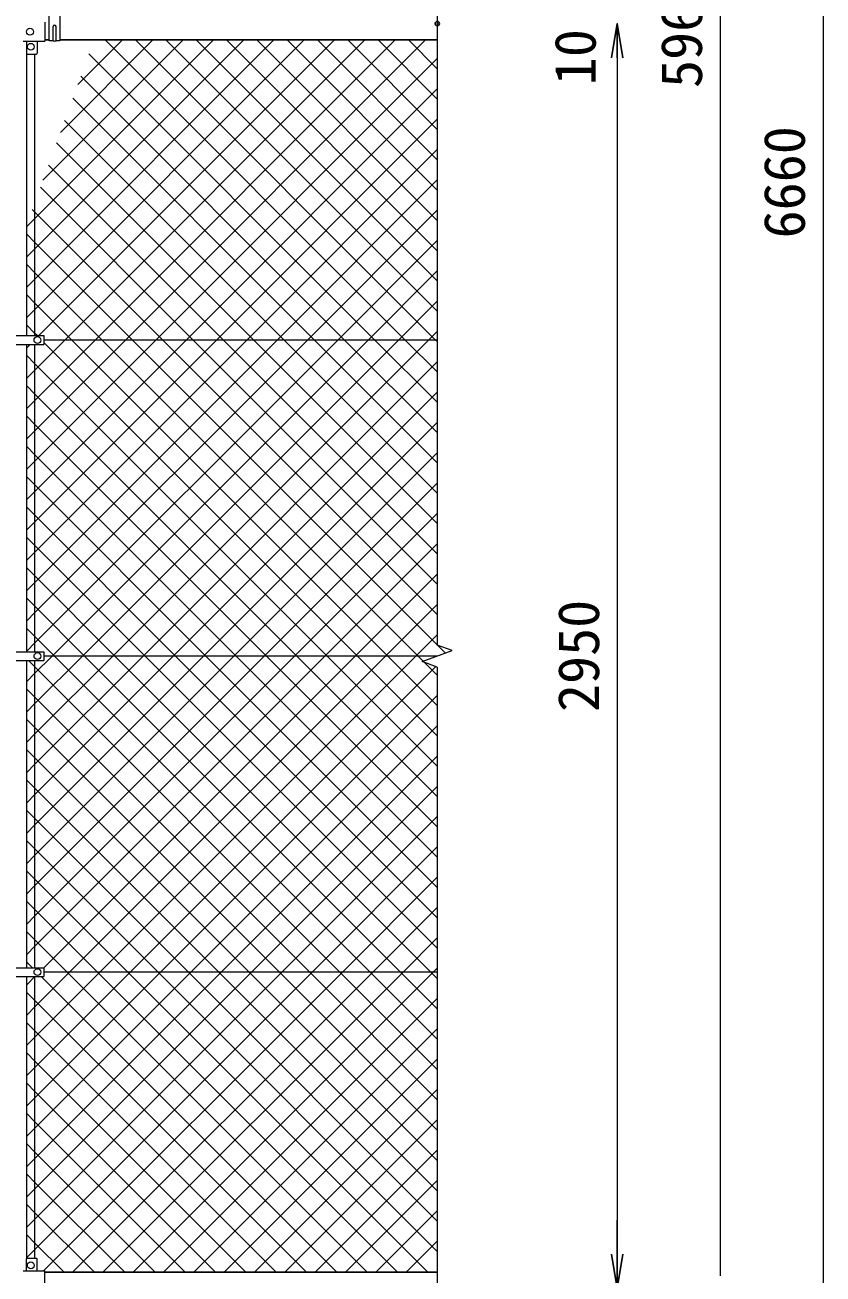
# Model space of a CAD drawing. Units: millimetres, scale not verified. Extents: x -8399 to 8401, y -5940 to 5940.
# Drawn here: x -4355 to -2493, y -1971 to 941 of the extents above; entities that cross this region are included whole.
import ezdxf
from ezdxf.enums import TextEntityAlignment as Align

# ---------------------------------------------------------------- set-up
doc = ezdxf.new("R2010")
doc.units = ezdxf.units.MM
doc.header["$LTSCALE"] = 20
doc.header["$PDMODE"] = 32
doc.header["$PDSIZE"] = 10
for name, color, linetype, lineweight in [('0-1_D-STR1', 1, 'Continuous', 25), ('0-5_D-STR-DIM', 7, 'Continuous', 13), ('0-8_D-STR3', 3, 'Continuous', 13), ('0-D_D-STR2', 7, 'Continuous', 13)]:
    doc.layers.add(name, color=color, linetype=linetype, lineweight=lineweight)
doc.layers.add('0-6_0', color=7, linetype='Continuous')
doc.layers.add('0-7_Defpoints', color=8, linetype='Continuous')
doc.styles.add('ＭＳ ゴシック', font='')
doc.styles.get('ＭＳ ゴシック').set_extended_font_data('MS Gothic')

# ---------------------------------------------------------------- blocks, each defined once
blk = doc.blocks.new('_Open')
at = {"layer": '0-6_0'}
blk.add_line((-20, 3.333), (0, 0), dxfattribs=at)
blk.add_lwpolyline([(-20, -3.333), (0, 0), (-20, 0)], dxfattribs=at)

msp = doc.modelspace()

# ---------------------------------------------------------------- linework, layer by layer
at = {"layer": '0-1_D-STR1'}
for p, q in [((-4308.42, 906.36), (-4298.42, 906.36)), ((-4273.42, 906.36), (-3393.42, 906.36)), ((-4308.42, -1967.44), (-3393.42, -1967.44))]:
    msp.add_line(p, q, dxfattribs=at)
at = {"layer": '0-5_D-STR-DIM'}
for p, q in [((-2733.42, 3824.46), (-2733.42, -1975.54)), ((-2493.42, 3824.46), (-2493.42, -2675.54)), ((-3393.42, 1938.81), (-3393.42, -504.89)), ((-2973.42, 864.46), (-2973.42, -1925.54)), ((-2973.42, 864.46), (-2973.42, 784.46)), ((-3428.66, -543.37), (-3358.18, -517.72)), ((-3358.18, -517.72), (-3393.42, -504.89)), ((-3393.42, -556.19), (-3428.66, -543.37)), ((-3393.42, -556.19), (-3393.42, -2145.54)), ((-2973.42, -1925.54), (-2973.42, -1845.54))]:
    msp.add_line(p, q, dxfattribs=at)
at = {"layer": '0-7_Defpoints'}
msp.add_point((-3393.42, 944.46), dxfattribs=at)
at = {"layer": '0-8_D-STR3'}
for p, q in [((-4308.42, 947.36), (-4308.42, 903.36)), ((-4289.42, 904.57), (-4289.42, 937.46)), ((-4282.42, 904.57), (-4282.42, 937.46)), ((-4359.62, 903.36), (-4308.42, 903.36)), ((-4351.42, 903.36), (-4351.42, 875.36)), ((-4326.42, 903.36), (-4326.42, 875.36)), ((-4350.92, 216.76), (-4350.92, 874.03)), ((-4349.42, 873.36), (-4328.42, 873.36)), ((-4331.92, 216.76), (-4331.92, 873.36)), ((-4475.92, 216.76), (-4310.92, 216.76)), ((-4310.92, 216.76), (-4310.92, 196.16)), ((-3393.42, 206.46), (-4310.92, 206.46)), ((-4475.92, 196.16), (-4310.92, 196.16)), ((-4350.92, -520.24), (-4350.92, 196.16)), ((-4331.92, -520.24), (-4331.92, 196.16)), ((-4475.92, -520.24), (-4310.92, -520.24)), ((-4310.92, -520.24), (-4310.92, -540.84)), ((-4475.92, -540.84), (-4310.92, -540.84)), ((-4350.92, -1257.24), (-4350.92, -540.84)), ((-4331.92, -1257.24), (-4331.92, -540.84)), ((-3393.42, -530.54), (-4310.92, -530.54)), ((-4475.92, -1257.24), (-4310.92, -1257.24)), ((-4475.92, -1277.84), (-4310.92, -1277.84)), ((-4350.92, -1935.12), (-4350.92, -1277.84)), ((-4331.92, -1934.44), (-4331.92, -1277.84)), ((-4310.92, -1257.24), (-4310.92, -1277.84)), ((-3393.42, -1267.54), (-4310.92, -1267.54)), ((-4351.42, -1964.44), (-4351.42, -1936.44)), ((-4349.42, -1934.44), (-4328.42, -1934.44)), ((-4326.42, -1964.44), (-4326.42, -1936.44)), ((-4359.62, -1964.44), (-4308.42, -1964.44)), ((-4308.42, -2008.44), (-4308.42, -1964.44))]:
    msp.add_line(p, q, dxfattribs=at)
for points in [[(-4289.42, 904.57), (-4298.42, 904.57), (-4298.42, 993.83)], [(-4282.42, 993.83), (-4273.42, 993.83), (-4273.42, 904.57), (-4282.42, 904.57)]]:
    msp.add_lwpolyline(points, dxfattribs=at)
for centre in [(-4343.42, 925.36), (-4341.42, 890.36), (-4325.92, 206.46), (-4325.92, -530.54), (-4325.92, -1267.54), (-4341.42, -1951.44)]:
    msp.add_circle(centre, 8, dxfattribs=at)
for centre, radius, start, end in [((-4285.92, 937.46), 3.5, 0, 180), ((-4285.92, 910.19), 6.62, 238.10921, 301.89079), ((-4349.42, 875.36), 2, 180, 270), ((-4328.42, 875.36), 2, 270, 0), ((-4349.42, -1936.44), 2, 90, 180), ((-4328.42, -1936.44), 2, 0, 90)]:
    msp.add_arc(centre, radius, start, end, dxfattribs=at)
at = {"layer": '0-D_D-STR2'}
for p, q in [((-4331.92, 489.99), (-3915.56, 906.36)), ((-4331.92, 419.28), (-3844.85, 906.36)), ((-4331.92, 348.57), (-3774.14, 906.36)), ((-4331.92, 277.86), (-3703.43, 906.36)), ((-4322.32, 216.76), (-3632.72, 906.36)), ((-4312.99, 579.64), (-3986.27, 906.36)), ((-4272.52, 690.81), (-4056.98, 906.36)), ((-4261.91, 206.46), (-3562.01, 906.36)), ((-4232.06, 801.99), (-4127.69, 906.36)), ((-4191.2, 206.46), (-3491.3, 906.36)), ((-3467.86, 206.46), (-4167.76, 906.36)), ((-4120.48, 206.46), (-3420.58, 906.36)), ((-3397.15, 206.46), (-4097.05, 906.36)), ((-3393.42, 273.44), (-4026.34, 906.36)), ((-3393.42, 344.15), (-3955.63, 906.36)), ((-3393.42, 414.86), (-3884.92, 906.36)), ((-3393.42, 485.57), (-3814.21, 906.36)), ((-3393.42, 556.28), (-3743.5, 906.36)), ((-3393.42, 626.99), (-3672.79, 906.36)), ((-3393.42, 697.7), (-3602.08, 906.36)), ((-3393.42, 768.41), (-3531.37, 906.36)), ((-3393.42, 839.12), (-3460.65, 906.36)), ((-3538.57, 206.46), (-4205.92, 873.8)), ((-4049.77, 206.46), (-3393.42, 862.81)), ((-3609.28, 206.46), (-4224.79, 821.96)), ((-3979.06, 206.46), (-3393.42, 792.1)), ((-3679.99, 206.46), (-4243.66, 770.12)), ((-3750.7, 206.46), (-4262.53, 718.28)), ((-3908.35, 206.46), (-3393.42, 721.39)), ((-3821.41, 206.46), (-4281.4, 666.44)), ((-3837.64, 206.46), (-3393.42, 650.68)), ((-3892.13, 206.46), (-4300.26, 614.6)), ((-3962.84, 206.46), (-4319.13, 562.75)), ((-3766.93, 206.46), (-3393.42, 579.96)), ((-3696.22, 206.46), (-3393.42, 509.25)), ((-4350.92, 470.99), (-4331.92, 489.99)), ((-3625.51, 206.46), (-3393.42, 438.54)), ((-4350.92, 400.28), (-4331.92, 419.28)), ((-3554.8, 206.46), (-3393.42, 367.83)), ((-4350.92, 329.57), (-4331.92, 348.57)), ((-3484.09, 206.46), (-3393.42, 297.12)), ((-4350.92, 258.86), (-4331.92, 277.86)), ((-4331.92, 136.44), (-4261.91, 206.46)), ((-4331.92, 65.73), (-4191.2, 206.46)), ((-4331.92, -4.98), (-4120.48, 206.46)), ((-4331.92, -75.69), (-4049.77, 206.46)), ((-4331.92, -146.4), (-3979.06, 206.46)), ((-4331.92, -217.11), (-3908.35, 206.46)), ((-4331.92, -287.82), (-3837.64, 206.46)), ((-4331.92, -358.54), (-3766.93, 206.46)), ((-4331.92, -429.25), (-3696.22, 206.46)), ((-4331.92, -499.96), (-3625.51, 206.46)), ((-4291.8, -530.54), (-3554.8, 206.46)), ((-4221.09, -530.54), (-3484.09, 206.46)), ((-4150.38, -530.54), (-3413.38, 206.46)), ((-3393.42, -362.96), (-3962.84, 206.46)), ((-3393.42, -292.25), (-3892.13, 206.46)), ((-3393.42, -221.54), (-3821.41, 206.46)), ((-3393.42, -150.82), (-3750.7, 206.46)), ((-3393.42, -80.11), (-3679.99, 206.46)), ((-3393.42, -9.4), (-3609.28, 206.46)), ((-3393.42, 61.31), (-3538.57, 206.46)), ((-3393.42, 132.02), (-3467.86, 206.46)), ((-3413.38, 206.46), (-3393.42, 226.41)), ((-3393.42, 202.73), (-3397.15, 206.46)), ((-4350.92, 188.15), (-4342.92, 196.16)), ((-4331.92, 151.28), (-4350.92, 170.28)), ((-3650.1, -530.54), (-4331.92, 151.28)), ((-4079.67, -530.54), (-3393.42, 155.7)), ((-4350.92, 117.44), (-4331.92, 136.44)), ((-4331.92, 80.57), (-4350.92, 99.57)), ((-4350.92, 46.73), (-4331.92, 65.73)), ((-3720.81, -530.54), (-4331.92, 80.57)), ((-4008.96, -530.54), (-3393.42, 84.99)), ((-4331.92, 9.86), (-4350.92, 28.86)), ((-3791.52, -530.54), (-4331.92, 9.86)), ((-3938.25, -530.54), (-3393.42, 14.28)), ((-4350.92, -23.98), (-4331.92, -4.98)), ((-4331.92, -60.85), (-4350.92, -41.85)), ((-3867.53, -530.54), (-3393.42, -56.43)), ((-4350.92, -94.69), (-4331.92, -75.69)), ((-3862.23, -530.54), (-4331.92, -60.85)), ((-4331.92, -131.56), (-4350.92, -112.56)), ((-3932.94, -530.54), (-4331.92, -131.56)), ((-3796.82, -530.54), (-3393.42, -127.14)), ((-4350.92, -165.4), (-4331.92, -146.4)), ((-4331.92, -202.27), (-4350.92, -183.27)), ((-4003.65, -530.54), (-4331.92, -202.27)), ((-3726.11, -530.54), (-3393.42, -197.85)), ((-4350.92, -236.11), (-4331.92, -217.11)), ((-4331.92, -272.99), (-4350.92, -253.99)), ((-4350.92, -306.82), (-4331.92, -287.82)), ((-4074.36, -530.54), (-4331.92, -272.99)), ((-3655.4, -530.54), (-3393.42, -268.56)), ((-4331.92, -343.7), (-4350.92, -324.7)), ((-4145.07, -530.54), (-4331.92, -343.7)), ((-4350.92, -377.54), (-4331.92, -358.54)), ((-4331.92, -414.41), (-4350.92, -395.41)), ((-4350.92, -448.25), (-4331.92, -429.25)), ((-4215.79, -530.54), (-4331.92, -414.41)), ((-3513.98, -530.54), (-3393.42, -409.98)), ((-4331.92, -485.12), (-4350.92, -466.12)), ((-4286.5, -530.54), (-4331.92, -485.12)), ((-3443.27, -530.54), (-3393.42, -480.7)), ((-4350.92, -518.96), (-4331.92, -499.96)), ((-3374.24, -523.56), (-3392.62, -505.18)), ((-3360.62, -518.6), (-3359.32, -517.3)), ((-4331.92, -570.67), (-4291.8, -530.54)), ((-4331.92, -641.38), (-4221.09, -530.54)), ((-4331.92, -712.09), (-4150.38, -530.54)), ((-4331.92, -782.8), (-4079.67, -530.54)), ((-4331.92, -853.51), (-4008.96, -530.54)), ((-4331.92, -924.22), (-3938.25, -530.54)), ((-4331.92, -994.93), (-3867.53, -530.54)), ((-4331.92, -1065.64), (-3796.82, -530.54)), ((-4331.92, -1136.35), (-3726.11, -530.54)), ((-4331.92, -1207.06), (-3655.4, -530.54)), ((-3549.5, -1267.54), (-4286.5, -530.54)), ((-4250.98, -1267.54), (-3513.98, -530.54)), ((-3478.79, -1267.54), (-4215.79, -530.54)), ((-4180.27, -1267.54), (-3443.27, -530.54)), ((-3408.07, -1267.54), (-4145.07, -530.54)), ((-3393.42, -1211.49), (-4074.36, -530.54)), ((-3393.42, -1140.77), (-4003.65, -530.54)), ((-3393.42, -1070.06), (-3932.94, -530.54)), ((-3393.42, -999.35), (-3862.23, -530.54)), ((-3393.42, -928.64), (-3791.52, -530.54)), ((-3393.42, -857.93), (-3720.81, -530.54)), ((-3393.42, -787.22), (-3650.1, -530.54)), ((-3393.42, -575.09), (-3423.13, -545.38)), ((-4350.92, -589.67), (-4331.92, -570.67)), ((-4331.92, -626.54), (-4350.92, -607.54)), ((-3690.92, -1267.54), (-4331.92, -626.54)), ((-4038.85, -1267.54), (-3393.42, -622.12)), ((-4350.92, -660.38), (-4331.92, -641.38)), ((-4331.92, -697.25), (-4350.92, -678.25)), ((-3761.63, -1267.54), (-4331.92, -697.25)), ((-3968.14, -1267.54), (-3393.42, -692.83)), ((-4350.92, -731.09), (-4331.92, -712.09)), ((-4331.92, -767.96), (-4350.92, -748.96)), ((-4350.92, -801.8), (-4331.92, -782.8)), ((-3832.34, -1267.54), (-4331.92, -767.96)), ((-3897.43, -1267.54), (-3393.42, -763.54)), ((-4331.92, -838.67), (-4350.92, -819.67)), ((-3903.05, -1267.54), (-4331.92, -838.67)), ((-3826.72, -1267.54), (-3393.42, -834.25)), ((-4350.92, -872.51), (-4331.92, -853.51)), ((-4331.92, -909.38), (-4350.92, -890.38)), ((-4350.92, -943.22), (-4331.92, -924.22)), ((-3973.76, -1267.54), (-4331.92, -909.38)), ((-3756.01, -1267.54), (-3393.42, -904.96)), ((-4331.92, -980.09), (-4350.92, -961.09)), ((-4044.47, -1267.54), (-4331.92, -980.09)), ((-3685.3, -1267.54), (-3393.42, -975.67)), ((-4350.92, -1013.93), (-4331.92, -994.93)), ((-4331.92, -1050.8), (-4350.92, -1031.8)), ((-4350.92, -1084.64), (-4331.92, -1065.64)), ((-4115.18, -1267.54), (-4331.92, -1050.8)), ((-4331.92, -1121.51), (-4350.92, -1102.51)), ((-4185.89, -1267.54), (-4331.92, -1121.51)), ((-3543.87, -1267.54), (-3393.42, -1117.09)), ((-4350.92, -1155.35), (-4331.92, -1136.35)), ((-4331.92, -1192.22), (-4350.92, -1173.22)), ((-4256.6, -1267.54), (-4331.92, -1192.22)), ((-3473.16, -1267.54), (-3393.42, -1187.8)), ((-4350.92, -1226.06), (-4331.92, -1207.06)), ((-4337.61, -1257.24), (-4350.92, -1243.93)), ((-4350.92, -1296.77), (-4331.99, -1277.84)), ((-4331.92, -1348.48), (-4250.98, -1267.54)), ((-4331.92, -1419.2), (-4180.27, -1267.54)), ((-4331.92, -1560.62), (-4038.85, -1267.54)), ((-4331.92, -1631.33), (-3968.14, -1267.54)), ((-4331.92, -1702.04), (-3897.43, -1267.54)), ((-4331.92, -1772.75), (-3826.72, -1267.54)), ((-4331.92, -1843.46), (-3756.01, -1267.54)), ((-4331.92, -1914.17), (-3685.3, -1267.54)), ((-3627.41, -1967.44), (-4317.01, -1277.84)), ((-3556.7, -1967.44), (-4256.6, -1267.54)), ((-4243.77, -1967.44), (-3543.87, -1267.54)), ((-3485.99, -1967.44), (-4185.89, -1267.54)), ((-4173.06, -1967.44), (-3473.16, -1267.54)), ((-3415.28, -1967.44), (-4115.18, -1267.54)), ((-4102.35, -1967.44), (-3402.45, -1267.54)), ((-3393.42, -1918.59), (-4044.47, -1267.54)), ((-3393.42, -1847.88), (-3973.76, -1267.54)), ((-3393.42, -1777.17), (-3903.05, -1267.54)), ((-3393.42, -1706.46), (-3832.34, -1267.54)), ((-3393.42, -1635.75), (-3761.63, -1267.54)), ((-3393.42, -1565.04), (-3690.92, -1267.54)), ((-3393.42, -1423.62), (-3549.5, -1267.54)), ((-3393.42, -1352.91), (-3478.79, -1267.54)), ((-3393.42, -1282.2), (-3408.07, -1267.54)), ((-3402.45, -1267.54), (-3393.42, -1258.51)), ((-4331.92, -1333.65), (-4350.92, -1314.65)), ((-3698.12, -1967.44), (-4331.92, -1333.65)), ((-4031.64, -1967.44), (-3393.42, -1329.22)), ((-4350.92, -1367.48), (-4331.92, -1348.48)), ((-4331.92, -1404.36), (-4350.92, -1385.36)), ((-4350.92, -1438.2), (-4331.92, -1419.2)), ((-3768.84, -1967.44), (-4331.92, -1404.36)), ((-3960.93, -1967.44), (-3393.42, -1399.93)), ((-4331.92, -1475.07), (-4350.92, -1456.07)), ((-3839.55, -1967.44), (-4331.92, -1475.07)), ((-3890.22, -1967.44), (-3393.42, -1470.64)), ((-4331.92, -1545.78), (-4350.92, -1526.78)), ((-3819.51, -1967.44), (-3393.42, -1541.36)), ((-4350.92, -1579.62), (-4331.92, -1560.62)), ((-3910.26, -1967.44), (-4331.92, -1545.78)), ((-4331.92, -1616.49), (-4350.92, -1597.49)), ((-3980.97, -1967.44), (-4331.92, -1616.49)), ((-3748.8, -1967.44), (-3393.42, -1612.07)), ((-4350.92, -1650.33), (-4331.92, -1631.33)), ((-4331.92, -1687.2), (-4350.92, -1668.2)), ((-4051.68, -1967.44), (-4331.92, -1687.2)), ((-3678.09, -1967.44), (-3393.42, -1682.78)), ((-4350.92, -1721.04), (-4331.92, -1702.04)), ((-4331.92, -1757.91), (-4350.92, -1738.91)), ((-4350.92, -1791.75), (-4331.92, -1772.75)), ((-4122.39, -1967.44), (-4331.92, -1757.91)), ((-3607.38, -1967.44), (-3393.42, -1753.49)), ((-4331.92, -1828.62), (-4350.92, -1809.62)), ((-4193.1, -1967.44), (-4331.92, -1828.62)), ((-3536.67, -1967.44), (-3393.42, -1824.2)), ((-4350.92, -1862.46), (-4331.92, -1843.46)), ((-4331.92, -1899.33), (-4350.92, -1880.33)), ((-4350.92, -1933.17), (-4331.92, -1914.17)), ((-4263.81, -1967.44), (-4331.92, -1899.33)), ((-3465.96, -1967.44), (-3393.42, -1894.91)), ((-3395.25, -1967.44), (-3393.42, -1965.62))]:
    msp.add_line(p, q, dxfattribs=at)
for points in [[(-3393.42, -433.67), (-4033.55, 206.46), (-4331.92, 504.83), (-4338, 510.91)], [(-3393.42, -504.38), (-4104.26, 206.46), (-4331.92, 434.12), (-4350.92, 453.12)], [(-3426.08, -542.43), (-3437.97, -530.54), (-4174.97, 206.46), (-4331.92, 363.41), (-4350.92, 382.41)], [(-3393.42, -645.8), (-3508.68, -530.54), (-4245.68, 206.46), (-4331.92, 292.7), (-4350.92, 311.7)], [(-4326.69, 216.76), (-4331.92, 221.99), (-4350.92, 240.99)], [(-3393.42, -716.51), (-3579.39, -530.54), (-4310.92, 200.99)], [(-4311.39, -1257.24), (-3584.69, -530.54), (-3393.42, -339.27)], [(-3393.42, -1494.33), (-3620.21, -1267.54), (-4331.92, -555.83), (-4346.91, -540.84)], [(-4350.92, -1508.91), (-4331.92, -1489.91), (-4109.56, -1267.54), (-3396.93, -554.92)], [(-4311.49, -1964.44), (-3614.59, -1267.54), (-3393.42, -1046.38)]]:
    msp.add_lwpolyline(points, dxfattribs=at)

# ---------------------------------------------------------------- block references
at = {"layer": '0-5_D-STR-DIM', "xscale": 4, "yscale": 4}
for p, rotation in [((-2973.42, 944.46), 90), ((-2973.42, 944.46), 90), ((-2973.42, -2005.54), 270), ((-2973.42, -2005.54), 270)]:
    msp.add_blockref('_Open', p, dxfattribs=dict(at, rotation=rotation))

# ---------------------------------------------------------------- texts
at = {"layer": '0-5_D-STR-DIM', "style": 'ＭＳ ゴシック'}
for s, p in [('5960', (-2746.92, 794.21)), ('10', (-2994.78, 800.73)), ('6660', (-2506.92, 443.46)), ('2950', (-2986.92, -661.04))]:
    msp.add_text(s, height=96.19, rotation=90, dxfattribs=at).set_placement(p, align=Align.BOTTOM_LEFT)

doc.saveas('drawing.dxf')
